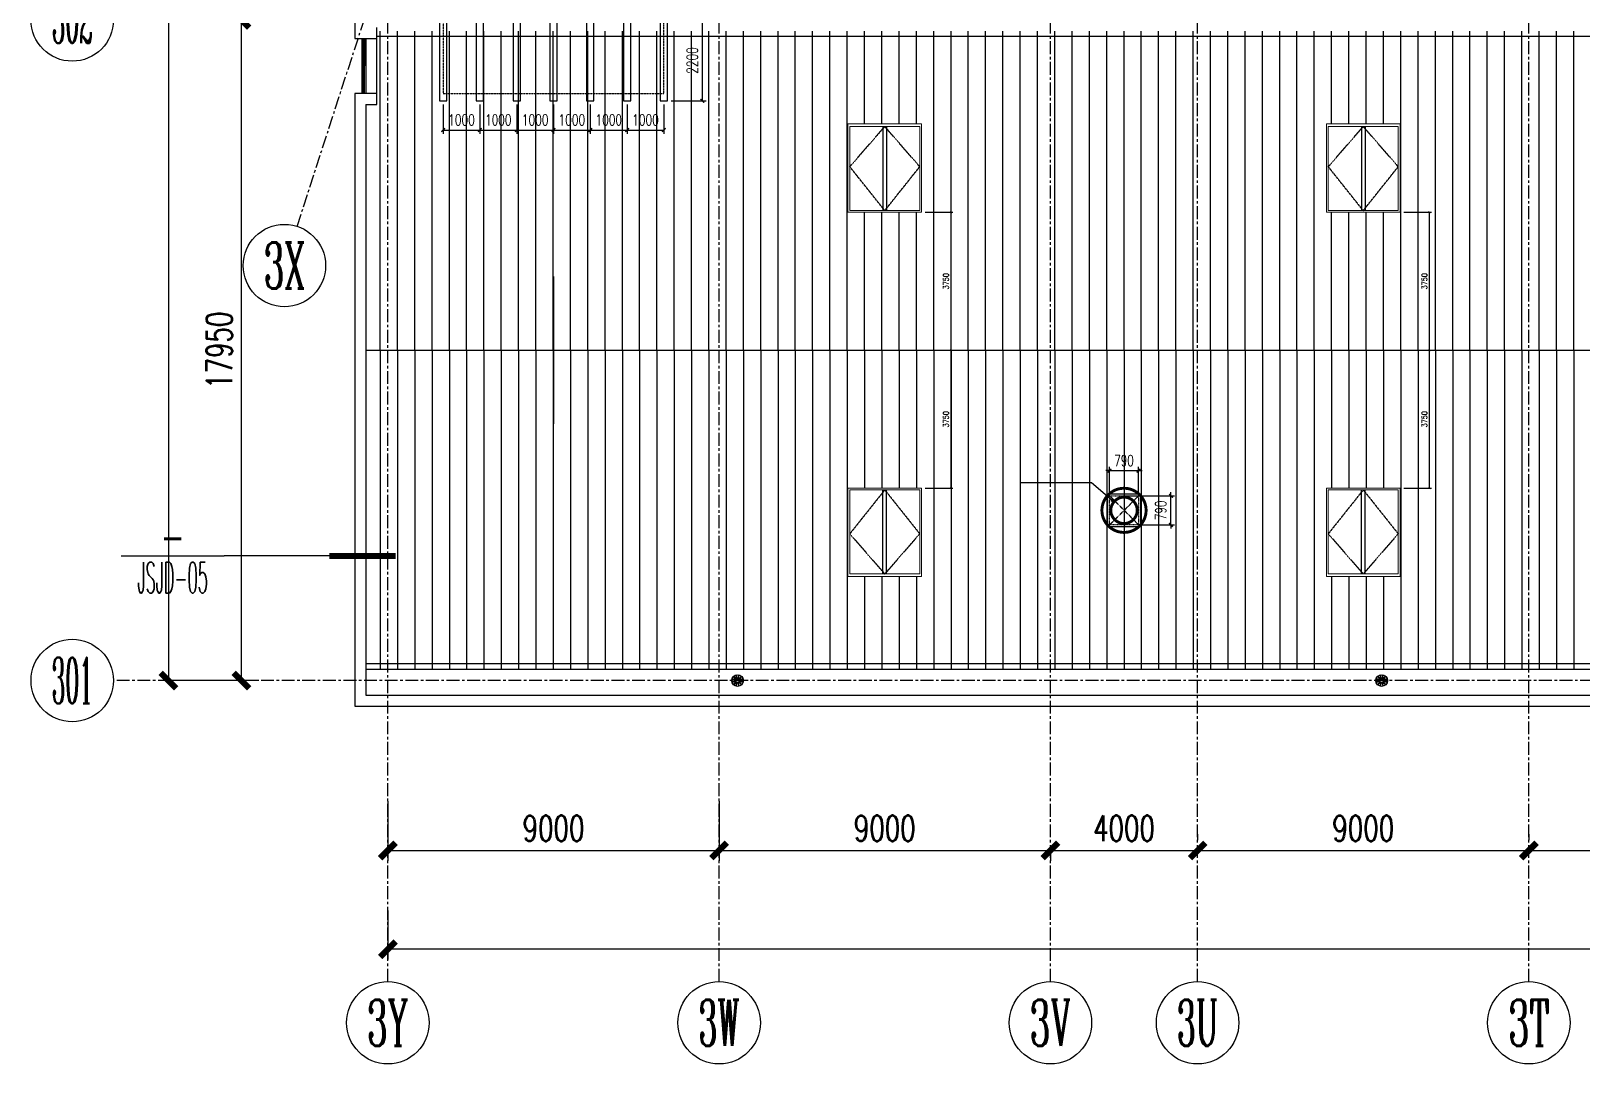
# Model space of a CAD drawing. Extents: x -599358 to 2865263, y -1062760 to 486533.
# Drawn here: x 1799979 to 1842118, y -889970 to -861900 of the extents above; entities that cross this region are included whole.
import ezdxf
from ezdxf.enums import TextEntityAlignment as Align

# ---------------------------------------------------------------- set-up
doc = ezdxf.new("R2010")
doc.units = 0
doc.set_wipeout_variables(frame=1)
for name, pattern in [('CENTER', [2, 1.25, -0.25, 0.25, -0.25]), ('DASH', [0.35, 0.25, -0.1]), ('HIDDEN', [0.375, 0.25, -0.125])]:
    doc.linetypes.add(name, pattern=pattern)
for name, color, linetype in [('3符号', 173, 'Continuous'), ('3索引', 3, 'Continuous'), ('A-AXIS-DP', 126, 'Continuous'), ('A-DRAIN', 142, 'Continuous'), ('A-LIN-V', 9, 'Continuous'), ('A-SFCE', 30, 'Continuous'), ('A-WINDOW', 140, 'Continuous'), ('AS-COLN', 6, 'Continuous'), ('DIM', 173, 'Continuous'), ('DIM_SYMB', 3, 'Continuous'), ('DOTE', 1, 'CENTER'), ('PUB_TEXT', 7, 'Continuous'), ('参考线', 8, 'Continuous'), ('外框', 1, 'HIDDEN'), ('屋面板111', 6, 'Continuous'), ('文本', 4, 'Continuous'), ('暖通', 7, 'Continuous'), ('虹吸雨水斗', 6, 'Continuous')]:
    doc.layers.add(name, color=color, linetype=linetype)
doc.layers.add('成型线', color=3, linetype='Continuous', lineweight=18)
doc.styles.add('_TCH_AXIS', font='COMPLEX', dxfattribs={"bigfont": 'GBCBIG'})
doc.styles.add('_TCH_DIM', font='SIMPLEX', dxfattribs={"bigfont": 'GBCBIG'})
doc.styles.add('_TCH_DIM_T3', font='SIMPLEX', dxfattribs={"width": 0.705882, "bigfont": 'GBCBIG'})
doc.styles.add('DHTEXT-1', font='romans.shx', dxfattribs={"width": 0.7, "bigfont": 'chinese.shx'})
doc.styles.add('卓越符号', font='ROMANS.shx', dxfattribs={"width": 0.7, "bigfont": 'CHINESE.shx'})
doc.dimstyles.new('_TCH_ARCH&&100', dxfattribs={"dimtxt": 297.5, "dimasz": 100, "dimexe": 100, "dimexo": 100, "dimgap": 126.25, "dimtad": 1, "dimdec": 0, "dimzin": 0, "dimdsep": 46, "dimtxsty": '_TCH_DIM_T3', "dimblk": 'ARCHTICK', "dimcen": 0.09, "dimclrt": 7, "dimazin": 2, "dimtfac": 1, "dimtdec": 0, "dimtix": 1, "dimtmove": 2, "dimatfit": 3, "dimfxl": 0, "dimtolj": 1, "dimtzin": 0, "dimarcsym": 0})
doc.dimstyles.new('_TCH_ARCH&&50', dxfattribs={"dimtxt": 148.75, "dimasz": 50, "dimexe": 50, "dimexo": 50, "dimgap": 63.125, "dimtad": 1, "dimdec": 0, "dimzin": 0, "dimdsep": 46, "dimtxsty": '_TCH_DIM_T3', "dimblk": 'ARCHTICK', "dimcen": 0.09, "dimclrt": 7, "dimazin": 2, "dimtfac": 1, "dimtdec": 0, "dimtix": 1, "dimtmove": 2, "dimatfit": 3, "dimfxl": 0, "dimtolj": 1, "dimtzin": 0, "dimarcsym": 0})
doc.dimstyles.new('ZN280', dxfattribs={"dimscale": 280, "dimtxt": 2.5, "dimasz": 1.5, "dimexe": 1, "dimexo": 2, "dimgap": 0.9, "dimtad": 1, "dimdec": 0, "dimdsep": 46, "dimtxsty": 'DHTEXT-1', "dimblk": 'ARCHTICK', "dimcen": 2.5, "dimclrd": 173, "dimclre": 173, "dimclrt": 7, "dimazin": 2, "dimtfac": 1, "dimtdec": 0, "dimtix": 1, "dimtmove": 2, "dimatfit": 3, "dimfxl": 0, "dimarcsym": 0})

# ---------------------------------------------------------------- blocks, each defined once
blk = doc.blocks.new('卓越-轴号')
blk.add_circle((0, 0), 4)
at = {"color": 0, "style": '_TCH_AXIS', "width": 1.041667, "flags": 8}
blk.add_attdef('A', text='', height=4.48, dxfattribs=at).set_placement((-2, -2.24), (2, -2.24), align=Align.FIT)
blk = doc.blocks.new('_ArchTick')
at = {"color": 0, "linetype": 'ByBlock', "const_width": 0.4}
blk.add_lwpolyline([(-0.5, -0.5), (0.5, 0.5)], dxfattribs=at)
blk = doc.blocks.new('*D1879')
at = {"layer": 'A-AXIS-DP', "color": 0, "lineweight": -2, "transparency": 16777216}
for p, q in [((194646, 564570), (194646, 563780)), ((195646, 564570), (195646, 563780)), ((194646, 563880), (195646, 563880))]:
    blk.add_line(p, q, dxfattribs=at)
at = {"layer": 'Defpoints', "color": 0, "transparency": 16777216}
for p in [(194646, 564670), (195646, 564670), (195646, 563880)]:
    blk.add_point(p, dxfattribs=at)
at = {"layer": 'A-AXIS-DP', "color": 0, "lineweight": -2, "transparency": 16777216, "xscale": 100, "yscale": 100, "zscale": 100, "rotation": 180}
blk.add_blockref('_ArchTick', (194646, 563880), dxfattribs=at)
at = {"layer": 'A-AXIS-DP', "color": 0, "lineweight": -2, "transparency": 16777216, "xscale": 100, "yscale": 100, "zscale": 100}
blk.add_blockref('_ArchTick', (195646, 563880), dxfattribs=at)
at = {"layer": 'A-AXIS-DP', "color": 7, "transparency": 16777216, "insert": (195146, 564155), "char_height": 297.5, "attachment_point": 5, "style": '_TCH_DIM_T3'}
blk.add_mtext('\\A1;1000', dxfattribs=at)
blk = doc.blocks.new('*D1880')
at = {"layer": 'A-AXIS-DP', "color": 0, "lineweight": -2, "transparency": 16777216}
for p, q in [((195646, 564570), (195646, 563780)), ((196646, 564570), (196646, 563780)), ((195646, 563880), (196646, 563880))]:
    blk.add_line(p, q, dxfattribs=at)
at = {"layer": 'Defpoints', "color": 0, "transparency": 16777216}
for p in [(195646, 564670), (196646, 564670), (196646, 563880)]:
    blk.add_point(p, dxfattribs=at)
at = {"layer": 'A-AXIS-DP', "color": 0, "lineweight": -2, "transparency": 16777216, "xscale": 100, "yscale": 100, "zscale": 100, "rotation": 180}
blk.add_blockref('_ArchTick', (195646, 563880), dxfattribs=at)
at = {"layer": 'A-AXIS-DP', "color": 0, "lineweight": -2, "transparency": 16777216, "xscale": 100, "yscale": 100, "zscale": 100}
blk.add_blockref('_ArchTick', (196646, 563880), dxfattribs=at)
at = {"layer": 'A-AXIS-DP', "color": 7, "transparency": 16777216, "insert": (196146, 564155), "char_height": 297.5, "attachment_point": 5, "style": '_TCH_DIM_T3'}
blk.add_mtext('\\A1;1000', dxfattribs=at)
blk = doc.blocks.new('*D1881')
at = {"layer": 'A-AXIS-DP', "color": 0, "lineweight": -2, "transparency": 16777216}
for p, q in [((196646, 564570), (196646, 563780)), ((197646, 564570), (197646, 563780)), ((196646, 563880), (197646, 563880))]:
    blk.add_line(p, q, dxfattribs=at)
at = {"layer": 'Defpoints', "color": 0, "transparency": 16777216}
for p in [(196646, 564670), (197646, 564670), (197646, 563880)]:
    blk.add_point(p, dxfattribs=at)
at = {"layer": 'A-AXIS-DP', "color": 0, "lineweight": -2, "transparency": 16777216, "xscale": 100, "yscale": 100, "zscale": 100, "rotation": 180}
blk.add_blockref('_ArchTick', (196646, 563880), dxfattribs=at)
at = {"layer": 'A-AXIS-DP', "color": 0, "lineweight": -2, "transparency": 16777216, "xscale": 100, "yscale": 100, "zscale": 100}
blk.add_blockref('_ArchTick', (197646, 563880), dxfattribs=at)
at = {"layer": 'A-AXIS-DP', "color": 7, "transparency": 16777216, "insert": (197146, 564155), "char_height": 297.5, "attachment_point": 5, "style": '_TCH_DIM_T3'}
blk.add_mtext('\\A1;1000', dxfattribs=at)
blk = doc.blocks.new('*D1882')
at = {"layer": 'A-AXIS-DP', "color": 0, "lineweight": -2, "transparency": 16777216}
for p, q in [((197646, 564570), (197646, 563780)), ((198646, 564570), (198646, 563780)), ((197646, 563880), (198646, 563880))]:
    blk.add_line(p, q, dxfattribs=at)
at = {"layer": 'Defpoints', "color": 0, "transparency": 16777216}
for p in [(197646, 564670), (198646, 564670), (198646, 563880)]:
    blk.add_point(p, dxfattribs=at)
at = {"layer": 'A-AXIS-DP', "color": 0, "lineweight": -2, "transparency": 16777216, "xscale": 100, "yscale": 100, "zscale": 100, "rotation": 180}
blk.add_blockref('_ArchTick', (197646, 563880), dxfattribs=at)
at = {"layer": 'A-AXIS-DP', "color": 0, "lineweight": -2, "transparency": 16777216, "xscale": 100, "yscale": 100, "zscale": 100}
blk.add_blockref('_ArchTick', (198646, 563880), dxfattribs=at)
at = {"layer": 'A-AXIS-DP', "color": 7, "transparency": 16777216, "insert": (198146, 564155), "char_height": 297.5, "attachment_point": 5, "style": '_TCH_DIM_T3'}
blk.add_mtext('\\A1;1000', dxfattribs=at)
blk = doc.blocks.new('*D1883')
at = {"layer": 'A-AXIS-DP', "color": 0, "lineweight": -2, "transparency": 16777216}
for p, q in [((198646, 564570), (198646, 563780)), ((199646, 564570), (199646, 563780)), ((198646, 563880), (199646, 563880))]:
    blk.add_line(p, q, dxfattribs=at)
at = {"layer": 'Defpoints', "color": 0, "transparency": 16777216}
for p in [(198646, 564670), (199646, 564670), (199646, 563880)]:
    blk.add_point(p, dxfattribs=at)
at = {"layer": 'A-AXIS-DP', "color": 0, "lineweight": -2, "transparency": 16777216, "xscale": 100, "yscale": 100, "zscale": 100, "rotation": 180}
blk.add_blockref('_ArchTick', (198646, 563880), dxfattribs=at)
at = {"layer": 'A-AXIS-DP', "color": 0, "lineweight": -2, "transparency": 16777216, "xscale": 100, "yscale": 100, "zscale": 100}
blk.add_blockref('_ArchTick', (199646, 563880), dxfattribs=at)
at = {"layer": 'A-AXIS-DP', "color": 7, "transparency": 16777216, "insert": (199146, 564155), "char_height": 297.5, "attachment_point": 5, "style": '_TCH_DIM_T3'}
blk.add_mtext('\\A1;1000', dxfattribs=at)
blk = doc.blocks.new('*D1884')
at = {"layer": 'A-AXIS-DP', "color": 0, "lineweight": -2, "transparency": 16777216}
for p, q in [((199646, 564570), (199646, 563780)), ((200646, 564570), (200646, 563780)), ((199646, 563880), (200646, 563880))]:
    blk.add_line(p, q, dxfattribs=at)
at = {"layer": 'Defpoints', "color": 0, "transparency": 16777216}
for p in [(199646, 564670), (200646, 564670), (200646, 563880)]:
    blk.add_point(p, dxfattribs=at)
at = {"layer": 'A-AXIS-DP', "color": 0, "lineweight": -2, "transparency": 16777216, "xscale": 100, "yscale": 100, "zscale": 100, "rotation": 180}
blk.add_blockref('_ArchTick', (199646, 563880), dxfattribs=at)
at = {"layer": 'A-AXIS-DP', "color": 0, "lineweight": -2, "transparency": 16777216, "xscale": 100, "yscale": 100, "zscale": 100}
blk.add_blockref('_ArchTick', (200646, 563880), dxfattribs=at)
at = {"layer": 'A-AXIS-DP', "color": 7, "transparency": 16777216, "insert": (200146, 564155), "char_height": 297.5, "attachment_point": 5, "style": '_TCH_DIM_T3'}
blk.add_mtext('\\A1;1000', dxfattribs=at)
blk = doc.blocks.new('*D1885')
at = {"layer": 'A-AXIS-DP', "color": 0, "lineweight": -2, "transparency": 16777216}
for p, q in [((200846, 566870), (201790, 566870)), ((201690, 564670), (201690, 566870)), ((200846, 564670), (201790, 564670))]:
    blk.add_line(p, q, dxfattribs=at)
at = {"layer": 'Defpoints', "color": 0, "transparency": 16777216}
for p in [(200746, 566870), (201690, 566870), (200746, 564670)]:
    blk.add_point(p, dxfattribs=at)
at = {"layer": 'A-AXIS-DP', "color": 0, "lineweight": -2, "transparency": 16777216, "xscale": 100, "yscale": 100, "zscale": 100}
for p, rotation in [((201690, 566870), 90), ((201690, 564670), 270)]:
    blk.add_blockref('_ArchTick', p, dxfattribs=dict(at, rotation=rotation))
at = {"layer": 'A-AXIS-DP', "color": 7, "transparency": 16777216, "insert": (201415, 565770), "char_height": 297.5, "attachment_point": 5, "rotation": 90, "style": '_TCH_DIM_T3'}
blk.add_mtext('\\A1;2200', dxfattribs=at)
blk = doc.blocks.new('*D1886')
at = {"layer": 'A-AXIS-DP', "color": 0, "lineweight": -2, "transparency": 16777216}
for p, q in [((200846, 569070), (201790, 569070)), ((201690, 566870), (201690, 569070)), ((200846, 566870), (201790, 566870))]:
    blk.add_line(p, q, dxfattribs=at)
at = {"layer": 'Defpoints', "color": 0, "transparency": 16777216}
for p in [(200746, 569070), (201690, 569070), (200746, 566870)]:
    blk.add_point(p, dxfattribs=at)
at = {"layer": 'A-AXIS-DP', "color": 0, "lineweight": -2, "transparency": 16777216, "xscale": 100, "yscale": 100, "zscale": 100}
for p, rotation in [((201690, 569070), 90), ((201690, 566870), 270)]:
    blk.add_blockref('_ArchTick', p, dxfattribs=dict(at, rotation=rotation))
at = {"layer": 'A-AXIS-DP', "color": 7, "transparency": 16777216, "insert": (201415, 567970), "char_height": 297.5, "attachment_point": 5, "rotation": 90, "style": '_TCH_DIM_T3'}
blk.add_mtext('\\A1;2200', dxfattribs=at)
blk = doc.blocks.new('卓越-指向索引')
blk.add_wipeout([(0, 5), (-0.52, 4.97), (-1.04, 4.89), (-1.55, 4.76), (-2.03, 4.57), (-2.5, 4.33), (-2.94, 4.05), (-3.35, 3.72), (-3.72, 3.35), (-4.05, 2.94), (-4.33, 2.5), (-4.57, 2.03), (-4.76, 1.55), (-4.89, 1.04), (-4.97, 0.52), (-5, 0), (-4.97, -0.52), (-4.89, -1.04), (-4.76, -1.55), (-4.57, -2.03), (-4.33, -2.5), (-4.05, -2.94), (-3.72, -3.35), (-3.35, -3.72), (-2.94, -4.05), (-2.5, -4.33), (-2.03, -4.57), (-1.55, -4.76), (-1.04, -4.89), (-0.52, -4.97), (0, -5), (0.52, -4.97), (1.04, -4.89), (1.55, -4.76), (2.03, -4.57), (2.5, -4.33), (2.94, -4.05), (3.35, -3.72), (3.72, -3.35), (4.05, -2.94), (4.33, -2.5), (4.57, -2.03), (4.76, -1.55), (4.89, -1.04), (4.97, -0.52), (5, 0), (4.97, 0.52), (4.89, 1.04), (4.76, 1.55), (4.57, 2.03), (4.33, 2.5), (4.05, 2.94), (3.72, 3.35), (3.35, 3.72), (2.94, 4.05), (2.5, 4.33), (2.03, 4.57), (1.55, 4.76), (1.04, 4.89), (0.52, 4.97)])
blk.add_line((-5, 0), (5, 0))
at = {"color": 0, "style": '卓越符号', "width": 0.7, "flags": 8}
blk.add_attdef('索引编号', text='', height=3, dxfattribs=at).set_placement((0, 0.37), align=Align.CENTER)
at = {"color": 0, "style": '卓越符号', "width": 0.892319, "flags": 8}
blk.add_attdef('图号', text='', height=3, dxfattribs=at).set_placement((-3.41, -3.6), (3.41, -3.6), align=Align.FIT)
blk = doc.blocks.new('“奔腾”虹吸雨水斗')
at = {"layer": '虹吸雨水斗', "lineweight": 25}
for p, q in [((946944, 86685), (947028, 86658)), ((947028, 86641), (946944, 86614)), ((947032, 86673), (946946, 86692)), ((946946, 86607), (947032, 86625)), ((946982, 86753), (947040, 86688)), ((947040, 86611), (946982, 86546)), ((947052, 86699), (946987, 86758)), ((946987, 86541), (947052, 86600)), ((947048, 86793), (947066, 86707)), ((947066, 86592), (947048, 86506)), ((947082, 86711), (947055, 86795)), ((947055, 86504), (947082, 86587)), ((947125, 86795), (947098, 86711)), ((947098, 86587), (947125, 86504)), ((947114, 86707), (947132, 86793)), ((947132, 86506), (947114, 86592)), ((947194, 86758), (947128, 86699)), ((947128, 86600), (947194, 86541)), ((947140, 86688), (947199, 86753)), ((947199, 86546), (947140, 86611)), ((947234, 86692), (947148, 86673)), ((947148, 86625), (947234, 86607)), ((947152, 86658), (947236, 86685)), ((947236, 86614), (947152, 86641))]:
    blk.add_line(p, q, dxfattribs=at)
for radius in [150, 47.6]:
    blk.add_circle((947090, 86649), radius, dxfattribs=at)
for centre, start, end in [((947025, 86649), 291.6382, 68.3675), ((947034, 86682), 261.6382, 38.3675), ((947034, 86617), 321.6382, 98.3675), ((947057, 86706), 231.6382, 8.3675), ((947057, 86593), 351.6382, 128.3675), ((947090, 86715), 201.6382, 338.3675), ((947090, 86584), 21.6382, 158.3675), ((947123, 86706), 171.6382, 308.3675), ((947123, 86593), 51.6382, 188.3675), ((947147, 86682), 141.6382, 278.3675), ((947147, 86617), 81.6382, 218.3675), ((947155, 86649), 111.6382, 248.3675)]:
    blk.add_arc(centre, 8.82, start, end, dxfattribs=at)
blk = doc.blocks.new('*D1942')
at = {"layer": 'Defpoints', "color": 0, "ltscale": 2800, "transparency": 16777216}
for p in [(1809675, -882272), (1818675, -882272), (1818675, -884168)]:
    blk.add_point(p, dxfattribs=at)
at = {"layer": 'DIM', "color": 173, "linetype": 'ByBlock', "lineweight": -2, "ltscale": 2800, "transparency": 16777216}
for p, q in [((1809675, -882832), (1809675, -884448)), ((1818675, -882832), (1818675, -884448)), ((1809675, -884168), (1818675, -884168))]:
    blk.add_line(p, q, dxfattribs=at)
at = {"layer": 'DIM', "color": 173, "lineweight": -2, "ltscale": 2800, "transparency": 16777216, "xscale": 420, "yscale": 420, "zscale": 420, "rotation": 180}
blk.add_blockref('_ArchTick', (1809675, -884168), dxfattribs=at)
at = {"layer": 'DIM', "color": 173, "lineweight": -2, "ltscale": 2800, "transparency": 16777216, "xscale": 420, "yscale": 420, "zscale": 420}
blk.add_blockref('_ArchTick', (1818675, -884168), dxfattribs=at)
at = {"layer": 'DIM', "color": 7, "ltscale": 2800, "transparency": 16777216, "insert": (1814175, -883566), "char_height": 700, "attachment_point": 5, "style": 'DHTEXT-1'}
blk.add_mtext('9000', dxfattribs=at)
blk = doc.blocks.new('*D1943')
at = {"layer": 'Defpoints', "color": 0, "ltscale": 2800, "transparency": 16777216}
for p in [(1818675, -882272), (1827675, -883640), (1827675, -884168)]:
    blk.add_point(p, dxfattribs=at)
at = {"layer": 'DIM', "color": 173, "linetype": 'ByBlock', "lineweight": -2, "ltscale": 2800, "transparency": 16777216}
for p, q in [((1818675, -882832), (1818675, -884448)), ((1818675, -884168), (1827675, -884168)), ((1827675, -884200), (1827675, -884448))]:
    blk.add_line(p, q, dxfattribs=at)
at = {"layer": 'DIM', "color": 173, "lineweight": -2, "ltscale": 2800, "transparency": 16777216, "xscale": 420, "yscale": 420, "zscale": 420, "rotation": 180}
blk.add_blockref('_ArchTick', (1818675, -884168), dxfattribs=at)
at = {"layer": 'DIM', "color": 173, "lineweight": -2, "ltscale": 2800, "transparency": 16777216, "xscale": 420, "yscale": 420, "zscale": 420}
blk.add_blockref('_ArchTick', (1827675, -884168), dxfattribs=at)
at = {"layer": 'DIM', "color": 7, "ltscale": 2800, "transparency": 16777216, "insert": (1823175, -883566), "char_height": 700, "attachment_point": 5, "style": 'DHTEXT-1'}
blk.add_mtext('9000', dxfattribs=at)
blk = doc.blocks.new('*D1944')
at = {"layer": 'Defpoints', "color": 0, "ltscale": 2800, "transparency": 16777216}
for p in [(1827675, -883640), (1831675, -884168), (1831675, -884283)]:
    blk.add_point(p, dxfattribs=at)
at = {"layer": 'DIM', "color": 173, "linetype": 'ByBlock', "lineweight": -2, "ltscale": 2800, "transparency": 16777216}
for p, q in [((1831675, -883723), (1831675, -883888)), ((1827675, -884168), (1831675, -884168)), ((1827675, -884200), (1827675, -884448))]:
    blk.add_line(p, q, dxfattribs=at)
at = {"layer": 'DIM', "color": 173, "lineweight": -2, "ltscale": 2800, "transparency": 16777216, "xscale": 420, "yscale": 420, "zscale": 420, "rotation": 180}
blk.add_blockref('_ArchTick', (1827675, -884168), dxfattribs=at)
at = {"layer": 'DIM', "color": 173, "lineweight": -2, "ltscale": 2800, "transparency": 16777216, "xscale": 420, "yscale": 420, "zscale": 420}
blk.add_blockref('_ArchTick', (1831675, -884168), dxfattribs=at)
at = {"layer": 'DIM', "color": 7, "ltscale": 2800, "transparency": 16777216, "insert": (1829675, -883566), "char_height": 700, "attachment_point": 5, "style": 'DHTEXT-1'}
blk.add_mtext('4000', dxfattribs=at)
blk = doc.blocks.new('*D1945')
at = {"layer": 'Defpoints', "color": 0, "ltscale": 2800, "transparency": 16777216}
for p in [(1831675, -884283), (1840675, -884168), (1840675, -884283)]:
    blk.add_point(p, dxfattribs=at)
at = {"layer": 'DIM', "color": 173, "linetype": 'ByBlock', "lineweight": -2, "ltscale": 2800, "transparency": 16777216}
for p, q in [((1831675, -883723), (1831675, -883888)), ((1840675, -883723), (1840675, -883888)), ((1831675, -884168), (1840675, -884168))]:
    blk.add_line(p, q, dxfattribs=at)
at = {"layer": 'DIM', "color": 173, "lineweight": -2, "ltscale": 2800, "transparency": 16777216, "xscale": 420, "yscale": 420, "zscale": 420, "rotation": 180}
blk.add_blockref('_ArchTick', (1831675, -884168), dxfattribs=at)
at = {"layer": 'DIM', "color": 173, "lineweight": -2, "ltscale": 2800, "transparency": 16777216, "xscale": 420, "yscale": 420, "zscale": 420}
blk.add_blockref('_ArchTick', (1840675, -884168), dxfattribs=at)
at = {"layer": 'DIM', "color": 7, "ltscale": 2800, "transparency": 16777216, "insert": (1836175, -883566), "char_height": 700, "attachment_point": 5, "style": 'DHTEXT-1'}
blk.add_mtext('9000', dxfattribs=at)
blk = doc.blocks.new('*D1946')
at = {"layer": 'Defpoints', "color": 0, "ltscale": 2800, "transparency": 16777216}
for p in [(1840675, -884283), (1849675, -884168), (1849675, -884283)]:
    blk.add_point(p, dxfattribs=at)
at = {"layer": 'DIM', "color": 173, "linetype": 'ByBlock', "lineweight": -2, "ltscale": 2800, "transparency": 16777216}
for p, q in [((1840675, -883723), (1840675, -883888)), ((1849675, -883723), (1849675, -883888)), ((1840675, -884168), (1849675, -884168))]:
    blk.add_line(p, q, dxfattribs=at)
at = {"layer": 'DIM', "color": 173, "lineweight": -2, "ltscale": 2800, "transparency": 16777216, "xscale": 420, "yscale": 420, "zscale": 420, "rotation": 180}
blk.add_blockref('_ArchTick', (1840675, -884168), dxfattribs=at)
at = {"layer": 'DIM', "color": 173, "lineweight": -2, "ltscale": 2800, "transparency": 16777216, "xscale": 420, "yscale": 420, "zscale": 420}
blk.add_blockref('_ArchTick', (1849675, -884168), dxfattribs=at)
at = {"layer": 'DIM', "color": 7, "ltscale": 2800, "transparency": 16777216, "insert": (1845175, -883566), "char_height": 700, "attachment_point": 5, "style": 'DHTEXT-1'}
blk.add_mtext('9000', dxfattribs=at)
blk = doc.blocks.new('*D1965')
at = {"layer": 'Defpoints', "color": 0, "ltscale": 2800, "transparency": 16777216}
for p in [(1809675, -885239), (1993675, -885239), (1809675, -886850)]:
    blk.add_point(p, dxfattribs=at)
at = {"layer": 'DIM', "color": 173, "linetype": 'ByBlock', "lineweight": -2, "ltscale": 2800, "transparency": 16777216}
for p, q in [((1809675, -885799), (1809675, -887130)), ((1993675, -885799), (1993675, -887130)), ((1993675, -886850), (1809675, -886850))]:
    blk.add_line(p, q, dxfattribs=at)
at = {"layer": 'DIM', "color": 173, "lineweight": -2, "ltscale": 2800, "transparency": 16777216, "xscale": 420, "yscale": 420, "zscale": 420, "rotation": 180}
blk.add_blockref('_ArchTick', (1809675, -886850), dxfattribs=at)
at = {"layer": 'DIM', "color": 173, "lineweight": -2, "ltscale": 2800, "transparency": 16777216, "xscale": 420, "yscale": 420, "zscale": 420}
blk.add_blockref('_ArchTick', (1993675, -886850), dxfattribs=at)
at = {"layer": 'DIM', "color": 7, "ltscale": 2800, "transparency": 16777216, "insert": (1901675, -886248), "char_height": 700, "attachment_point": 5, "style": 'DHTEXT-1'}
blk.add_mtext('184000', dxfattribs=at)
blk = doc.blocks.new('*D1966')
at = {"layer": 'Defpoints', "color": 0, "ltscale": 2800, "transparency": 16777216}
for p in [(1805697, -861600), (1806414, -861600), (1806414, -879550)]:
    blk.add_point(p, dxfattribs=at)
at = {"layer": 'DIM', "color": 173, "linetype": 'ByBlock', "lineweight": -2, "ltscale": 2800, "transparency": 16777216}
for p, q in [((1805854, -861600), (1805417, -861600)), ((1805697, -879550), (1805697, -861600)), ((1805854, -879550), (1805417, -879550))]:
    blk.add_line(p, q, dxfattribs=at)
at = {"layer": 'DIM', "color": 173, "lineweight": -2, "ltscale": 2800, "transparency": 16777216, "xscale": 420, "yscale": 420, "zscale": 420}
for p, rotation in [((1805697, -861600), 90), ((1805697, -879550), 270)]:
    blk.add_blockref('_ArchTick', p, dxfattribs=dict(at, rotation=rotation))
at = {"layer": 'DIM', "color": 7, "ltscale": 2800, "transparency": 16777216, "insert": (1805095, -870575), "char_height": 700, "attachment_point": 5, "rotation": 90, "style": 'DHTEXT-1'}
blk.add_mtext('17950', dxfattribs=at)
blk = doc.blocks.new('*D1970')
at = {"layer": 'Defpoints', "color": 0, "ltscale": 2800, "transparency": 16777216}
for p in [(1806732, -807750), (1803714, -879550), (1806732, -879550)]:
    blk.add_point(p, dxfattribs=at)
at = {"layer": 'DIM', "color": 173, "linetype": 'ByBlock', "lineweight": -2, "ltscale": 2800, "transparency": 16777216}
for p, q in [((1806172, -807750), (1803434, -807750)), ((1803714, -807750), (1803714, -879550)), ((1806172, -879550), (1803434, -879550))]:
    blk.add_line(p, q, dxfattribs=at)
at = {"layer": 'DIM', "color": 173, "lineweight": -2, "ltscale": 2800, "transparency": 16777216, "xscale": 420, "yscale": 420, "zscale": 420}
for p, rotation in [((1803714, -807750), 90), ((1803714, -879550), 270)]:
    blk.add_blockref('_ArchTick', p, dxfattribs=dict(at, rotation=rotation))
at = {"layer": 'DIM', "color": 7, "ltscale": 2800, "transparency": 16777216, "insert": (1803112, -843650), "char_height": 700, "attachment_point": 5, "rotation": 90, "style": 'DHTEXT-1'}
blk.add_mtext('71800', dxfattribs=at)
blk = doc.blocks.new('*D1776')
at = {"layer": 'A-AXIS-DP', "color": 0, "lineweight": -2, "transparency": 16777216}
for p, q in [((-1274, 395), (-1274, 495)), ((-495, 395), (-1374, 395)), ((-1274, 395), (-1274, -395)), ((-495, -395), (-1374, -395)), ((-1274, -395), (-1274, -495))]:
    blk.add_line(p, q, dxfattribs=at)
at = {"layer": 'Defpoints', "color": 0, "transparency": 16777216}
for p in [(-395, 395), (-1274, -395), (-395, -395)]:
    blk.add_point(p, dxfattribs=at)
at = {"layer": 'A-AXIS-DP', "color": 0, "lineweight": -2, "transparency": 16777216, "xscale": 100, "yscale": 100, "zscale": 100}
for p, rotation in [((-1274, 395), 270), ((-1274, -395), 90)]:
    blk.add_blockref('_ArchTick', p, dxfattribs=dict(at, rotation=rotation))
at = {"layer": 'A-AXIS-DP', "color": 7, "transparency": 16777216, "insert": (-999, 0), "char_height": 297.5, "attachment_point": 5, "rotation": 270, "style": '_TCH_DIM_T3'}
blk.add_mtext('\\A1;790', dxfattribs=at)
blk = doc.blocks.new('*D1777')
at = {"layer": 'A-AXIS-DP', "color": 0, "lineweight": -2, "transparency": 16777216}
for p, q in [((-395, -495), (-395, -1178)), ((395, -495), (395, -1178)), ((-395, -1078), (-495, -1078)), ((395, -1078), (-395, -1078)), ((395, -1078), (495, -1078))]:
    blk.add_line(p, q, dxfattribs=at)
at = {"layer": 'Defpoints', "color": 0, "transparency": 16777216}
for p in [(-395, -395), (395, -395), (-395, -1078)]:
    blk.add_point(p, dxfattribs=at)
at = {"layer": 'A-AXIS-DP', "color": 0, "lineweight": -2, "transparency": 16777216, "xscale": 100, "yscale": 100, "zscale": 100}
blk.add_blockref('_ArchTick', (-395, -1078), dxfattribs=at)
at = {"layer": 'A-AXIS-DP', "color": 0, "lineweight": -2, "transparency": 16777216, "xscale": 100, "yscale": 100, "zscale": 100, "rotation": 180}
blk.add_blockref('_ArchTick', (395, -1078), dxfattribs=at)
at = {"layer": 'A-AXIS-DP', "color": 7, "transparency": 16777216, "insert": (0, -1353), "char_height": 297.5, "attachment_point": 5, "rotation": 180, "style": '_TCH_DIM_T3'}
blk.add_mtext('\\A1;790', dxfattribs=at)
blk = doc.blocks.new('44')
blk.add_wipeout([(277496, 745320), (279896, 745320), (279896, 747320), (277496, 747320)]).dxf.layer = '参考线'
at = {"color": 2}
for p, q in [((277566, 746370), (279851, 746370)), ((277566, 746270), (279851, 746270))]:
    blk.add_line(p, q, dxfattribs=at)
at = {"layer": '外框'}
for points in [[(279851, 746320), (278658, 747270), (277566, 746320)], [(279851, 746320), (278658, 745370), (277566, 746320)]]:
    blk.add_lwpolyline(points, dxfattribs=at)
at = {"layer": '成型线'}
blk.add_line((279896, 745320), (279896, 747320), dxfattribs=at)
blk.add_lwpolyline([(279896, 745320), (277496, 745320), (277496, 747320), (279896, 747320)], dxfattribs=at)
blk.add_lwpolyline([(279851, 745370), (279851, 747270), (277566, 747270), (277566, 745370)], close=True, dxfattribs=at)
blk = doc.blocks.new('*D2423')
at = {"layer": 'A-WINDOW', "color": 0, "lineweight": -2, "transparency": 16777216}
for p, q in [((367696, 714320), (368446, 714320)), ((368396, 710570), (368396, 714320)), ((367696, 710570), (368446, 710570))]:
    blk.add_line(p, q, dxfattribs=at)
at = {"layer": 'Defpoints', "color": 0, "transparency": 16777216}
for p in [(367646, 714320), (368396, 714320), (367646, 710570)]:
    blk.add_point(p, dxfattribs=at)
at = {"layer": 'A-WINDOW', "color": 0, "lineweight": -2, "transparency": 16777216, "xscale": 50, "yscale": 50, "zscale": 50}
for p, rotation in [((368396, 714320), 90), ((368396, 710570), 270)]:
    blk.add_blockref('_ArchTick', p, dxfattribs=dict(at, rotation=rotation))
at = {"layer": 'A-WINDOW', "color": 7, "transparency": 16777216, "insert": (368258, 712445), "char_height": 148.8, "attachment_point": 5, "rotation": 90, "style": '_TCH_DIM_T3'}
blk.add_mtext('\\A1;3750', dxfattribs=at)
blk = doc.blocks.new('*D2424')
at = {"layer": 'A-WINDOW', "color": 0, "lineweight": -2, "transparency": 16777216}
for p, q in [((367696, 718070), (368446, 718070)), ((368396, 714320), (368396, 718070)), ((367696, 714320), (368446, 714320))]:
    blk.add_line(p, q, dxfattribs=at)
at = {"layer": 'Defpoints', "color": 0, "transparency": 16777216}
for p in [(367646, 718070), (368396, 718070), (367646, 714320)]:
    blk.add_point(p, dxfattribs=at)
at = {"layer": 'A-WINDOW', "color": 0, "lineweight": -2, "transparency": 16777216, "xscale": 50, "yscale": 50, "zscale": 50}
for p, rotation in [((368396, 718070), 90), ((368396, 714320), 270)]:
    blk.add_blockref('_ArchTick', p, dxfattribs=dict(at, rotation=rotation))
at = {"layer": 'A-WINDOW', "color": 7, "transparency": 16777216, "insert": (368258, 716195), "char_height": 148.8, "attachment_point": 5, "rotation": 90, "style": '_TCH_DIM_T3'}
blk.add_mtext('\\A1;3750', dxfattribs=at)
blk = doc.blocks.new('342432')
at = {"layer": 'A-DRAIN'}
blk.add_lwpolyline([(200910, 570020, 0, 0, 0), (197070, 570020, 0, 0, 0), (196645.8, 569070, 0, 80, 0), (196768.1, 569343.9, 0, 0, 0)], format="xyseb", dxfattribs=at)
at = {"layer": 'A-DRAIN', "linetype": 'DASH'}
blk.add_lwpolyline([(194645.8, 564870), (200645.8, 564870), (200645.8, 568870), (194645.8, 568870)], close=True, dxfattribs=at)
at = {"layer": 'AS-COLN'}
for points in [[(194545.8, 564670), (194745.8, 564670), (194745.8, 569070), (194545.8, 569070)], [(195545.8, 564670), (195745.8, 564670), (195745.8, 569070), (195545.8, 569070)], [(196545.8, 564670), (196745.8, 564670), (196745.8, 569070), (196545.8, 569070)], [(197545.8, 564670), (197745.8, 564670), (197745.8, 569070), (197545.8, 569070)], [(198545.8, 564670), (198745.8, 564670), (198745.8, 569070), (198545.8, 569070)], [(199545.8, 564670), (199745.8, 564670), (199745.8, 569070), (199545.8, 569070)], [(200545.8, 564670), (200745.8, 564670), (200745.8, 569070), (200545.8, 569070)]]:
    blk.add_lwpolyline(points, close=True, dxfattribs=at)
at = {"layer": 'PUB_TEXT', "style": '_TCH_DIM', "width": 0.705882}
for s, p in [('18', (197733.9, 570154.8)), ('6m*4m*1.5m(h),', (197059.3, 569560.8)), ('0.8m', (200200.7, 569560.8))]:
    blk.add_text(s, height=297.5, dxfattribs=at).set_placement(p)
at = {"layer": 'PUB_TEXT', "style": '_TCH_DIM'}
for s, p in [('吨成品露天屋顶水箱', (198093.9, 570154.8)), ('基础', (199709.3, 569560.8))]:
    blk.add_text(s, height=337.59, dxfattribs=at).set_placement(p)
at = {"layer": 'A-AXIS-DP'}
for p1, p2, distance, picture, middle in [((200745.8, 566870), (200745.8, 569070), -944.2, '*D1886', (201415, 567970)), ((200745.8, 564670), (200745.8, 566870), -944.2, '*D1885', (201415, 565770)), ((194645.8, 564670), (195645.8, 564670), -790, '*D1879', (195145.8, 564155)), ((195645.8, 564670), (196645.8, 564670), -790, '*D1880', (196145.8, 564155)), ((196645.8, 564670), (197645.8, 564670), -790, '*D1881', (197145.8, 564155)), ((197645.8, 564670), (198645.8, 564670), -790, '*D1882', (198145.8, 564155)), ((198645.8, 564670), (199645.8, 564670), -790, '*D1883', (199145.8, 564155)), ((199645.8, 564670), (200645.8, 564670), -790, '*D1884', (200145.8, 564155))]:
    dim = blk.add_aligned_dim(p1=p1, p2=p2, distance=distance, dimstyle='_TCH_ARCH&&100', dxfattribs=at)
    dim.commit()
    dim.dimension.update_dxf_attribs({"geometry": picture, "text_midpoint": middle})
blk = doc.blocks.new('fengji')
at = {"layer": 'DIM_SYMB'}
for p, q in [((324.2, -267.9), (884.2, -747.9)), ((884.2, -747.9), (2834.2, -747.9))]:
    blk.add_line(p, q, dxfattribs=at)
at = {"layer": 'DIM_SYMB', "const_width": 40}
blk.add_lwpolyline([(310.3, -253.5, -1), (338.1, -282.3, -1)], format="xyb", close=True, dxfattribs=at)
at = {"layer": '暖通', "color": 7, "linetype": 'DASH', "ltscale": 0.5}
for p, q in [((-395, 395), (395, -395)), ((395, 395), (-395, -395))]:
    blk.add_line(p, q, dxfattribs=at)
at = {"layer": '暖通', "color": 7, "const_width": 79.8}
for points in [[(0, -600.2, -1), (0, 600.2, -1)], [(0, -600.2, 1), (0, 600.2, 1)]]:
    blk.add_lwpolyline(points, format="xyb", dxfattribs=at)
at = {"layer": '暖通', "color": 7, "ltscale": 0.5}
blk.add_lwpolyline([(-445, 445), (445, 445), (445, -445), (-445, -445)], close=True, dxfattribs=at)
at = {"layer": '暖通', "color": 7, "linetype": 'DASH', "const_width": 79.8}
for points in [[(0, -358.3, -1), (0, 358.3, -1)], [(0, -358.3, 1), (0, 358.3, 1)]]:
    blk.add_lwpolyline(points, format="xyb", dxfattribs=at)
at = {"layer": '暖通', "color": 7, "linetype": 'DASH', "ltscale": 0.5}
blk.add_lwpolyline([(-395, 395), (395, 395), (395, -395), (-395, -395)], close=True, dxfattribs=at)
at = {"layer": 'A-AXIS-DP'}
for p1, distance, picture, middle in [((-395, 395), -879.2, '*D1776', (-999.2, 0)), ((395, -395), 682.9, '*D1777', (0, -1352.9))]:
    dim = blk.add_aligned_dim(p1=p1, p2=(-395, -395), distance=distance, dimstyle='_TCH_ARCH&&100', dxfattribs=at)
    dim.commit()
    dim.dimension.update_dxf_attribs({"geometry": picture, "text_midpoint": middle})
blk = doc.blocks.new('A$Cff7cfbaa')
at = {"layer": '暖通', "rotation": 180}
blk.add_blockref('fengji', (20000, -67175), dxfattribs=at)
blk = doc.blocks.new('frtt')
at = {"layer": 'A-LIN-V', "xscale": -1, "rotation": 90}
blk.add_blockref('44', (1112915.9, 997965.8), dxfattribs=at)
at = {"layer": 'A-LIN-V', "rotation": 90}
blk.add_blockref('44', (1112915.9, 430674.2), dxfattribs=at)
at = {"layer": 'A-WINDOW', "color": 1}
for p1, p2, picture, middle in [((367645.9, 714320), (367645.9, 718070), '*D2424', (368258.4, 716195)), ((367645.9, 710570), (367645.9, 714320), '*D2423', (368258.4, 712445))]:
    dim = blk.add_aligned_dim(p1=p1, p2=p2, distance=-750, dimstyle='_TCH_ARCH&&50', dxfattribs=at)
    dim.commit()
    dim.dimension.update_dxf_attribs({"geometry": picture, "text_midpoint": middle})
blk = doc.blocks.new('A$C306215c0')
at = {"layer": 'A-WINDOW'}
for p in [(-353096, -777145), (-340096, -777145)]:
    blk.add_blockref('frtt', p, dxfattribs=at)

msp = doc.modelspace()

# ---------------------------------------------------------------- linework, layer by layer
at = {"layer": '3索引'}
msp.add_lwpolyline([(1808152.5, -876165.5), (1806310.1, -876165.5), (1803827.8, -876165.5)], dxfattribs=at)
at = {"layer": '3索引', "linetype": 'DASH', "ltscale": 1400, "const_width": 140}
msp.add_lwpolyline([(1808152.5, -876180), (1809820.3, -876180), (1809820.3, -876150.9), (1808152.5, -876150.9)], close=True, dxfattribs=at)
at = {"layer": 'A-LIN-V'}
for points in [[(1994174.8, -862050), (1809374.8, -862050)], [(1814174.8, -868575), (1814174.8, -872575)], [(1994174.8, -879100), (1809074.8, -879100)]]:
    msp.add_lwpolyline(points, dxfattribs=at)
at = {"layer": 'A-SFCE'}
for p, q in [((1809074.8, -862100), (1809074.8, -863600)), ((1809374.8, -863900), (1809374.8, -861800)), ((1809074.7, -863900), (1809374.8, -863900)), ((1809074.8, -863900), (1809074.8, -879950)), ((1809074.8, -879950), (1994174.8, -879950))]:
    msp.add_line(p, q, dxfattribs=at)
for points in [[(1994474.8, -880250), (1994474.8, -807050), (1826307.7, -807050), (1808774.8, -861086.7), (1808774.8, -862100), (1809374.8, -862100)], [(1809374.8, -863600), (1808774.8, -863600), (1808774.8, -880250), (1994474.8, -880250)], [(1809074.8, -870575), (1994174.8, -870575)]]:
    msp.add_lwpolyline(points, dxfattribs=at)
at = {"layer": 'A-WINDOW'}
for p, q in [((1808974.7, -863599.6), (1808977.9, -862100)), ((1809007.7, -863599.7), (1809010.8, -862100)), ((1809041.7, -863599.9), (1809044.8, -862100))]:
    msp.add_line(p, q, dxfattribs=at)
at = {"layer": 'DOTE', "ltscale": 280}
for p, q in [((1809674.8, -887730), (1809674.8, -801515)), ((1827674.8, -887730), (1827674.8, -801515)), ((1831674.8, -887730), (1831674.8, -801515)), ((1840674.8, -887730), (1840674.8, -801515)), ((1818674.8, -887730), (1818674.8, -831546.8)), ((2002579, -879550), (1802219, -879550))]:
    msp.add_line(p, q, dxfattribs=at)
msp.add_lwpolyline([(1807209.2, -867208), (1832543.3, -789127.7)], dxfattribs=at)
at = {"layer": '屋面板111', "ltscale": 2500}
for p, q in [((1809464.8, -870575), (1809464.8, -861900)), ((1809934.8, -870575), (1809934.8, -861900)), ((1810404.8, -870575), (1810404.8, -861900)), ((1810874.8, -870575), (1810874.8, -861900)), ((1811344.8, -870575), (1811344.8, -861900)), ((1811814.8, -870575), (1811814.8, -861900)), ((1812284.8, -870575), (1812284.8, -861900)), ((1812754.8, -870575), (1812754.8, -861900)), ((1813224.8, -870575), (1813224.8, -861900)), ((1813694.8, -870575), (1813694.8, -861900)), ((1814164.8, -870575), (1814164.8, -861900)), ((1814634.8, -870575), (1814634.8, -861900)), ((1815104.8, -870575), (1815104.8, -861900)), ((1815574.8, -870575), (1815574.8, -861900)), ((1816044.8, -870575), (1816044.8, -861900)), ((1816514.8, -870575), (1816514.8, -861900)), ((1816984.8, -870575), (1816984.8, -861900)), ((1817454.8, -870575), (1817454.8, -861900)), ((1817924.8, -870575), (1817924.8, -861900)), ((1818394.8, -870575), (1818394.8, -861900)), ((1818864.8, -870575), (1818864.8, -861900)), ((1819334.8, -870575), (1819334.8, -861900)), ((1819804.8, -870575), (1819804.8, -861900)), ((1820274.8, -870575), (1820274.8, -861900)), ((1820744.8, -870575), (1820744.8, -861900)), ((1821214.8, -870575), (1821214.8, -861900)), ((1821684.8, -870575), (1821684.8, -861900)), ((1822154.8, -870575), (1822154.8, -861900)), ((1822624.8, -870575), (1822624.8, -861900)), ((1823094.8, -870575), (1823094.8, -861900)), ((1823564.8, -870575), (1823564.8, -861900)), ((1824034.8, -870575), (1824034.8, -861900)), ((1824504.8, -870575), (1824504.8, -861900)), ((1824974.8, -870575), (1824974.8, -861900)), ((1825444.8, -870575), (1825444.8, -861900)), ((1825914.8, -870575), (1825914.8, -861900)), ((1826384.8, -870575), (1826384.8, -861900)), ((1826854.8, -870575), (1826854.8, -861900)), ((1827324.8, -870575), (1827324.8, -861900)), ((1827794.8, -870575), (1827794.8, -861900)), ((1828264.8, -870575), (1828264.8, -861900)), ((1828734.8, -870575), (1828734.8, -861900)), ((1829204.8, -870575), (1829204.8, -861900)), ((1829674.8, -870575), (1829674.8, -861900)), ((1830144.8, -870575), (1830144.8, -861900)), ((1830614.8, -870575), (1830614.8, -861900)), ((1831084.8, -870575), (1831084.8, -861900)), ((1831554.8, -870575), (1831554.8, -861900)), ((1832024.8, -870575), (1832024.8, -861900)), ((1832494.8, -870575), (1832494.8, -861900)), ((1832964.8, -870575), (1832964.8, -861900)), ((1833434.8, -870575), (1833434.8, -861900)), ((1833904.8, -870575), (1833904.8, -861900)), ((1834374.8, -870575), (1834374.8, -861900)), ((1834844.8, -870575), (1834844.8, -861900)), ((1835314.8, -870575), (1835314.8, -861900)), ((1835784.8, -870575), (1835784.8, -861900)), ((1836254.8, -870575), (1836254.8, -861900)), ((1836724.8, -870575), (1836724.8, -861900)), ((1837194.8, -870575), (1837194.8, -861900)), ((1837664.8, -870575), (1837664.8, -861900)), ((1838134.8, -870575), (1838134.8, -861900)), ((1838604.8, -870575), (1838604.8, -861900)), ((1839074.8, -870575), (1839074.8, -861900)), ((1839544.8, -870575), (1839544.8, -861900)), ((1840014.8, -870575), (1840014.8, -861900)), ((1840484.8, -870575), (1840484.8, -861900)), ((1840954.8, -870575), (1840954.8, -861900)), ((1841424.8, -870575), (1841424.8, -861900)), ((1841894.8, -870575), (1841894.8, -861900)), ((1809464.8, -870575), (1809464.8, -879250)), ((1809934.8, -870575), (1809934.8, -879250)), ((1810404.8, -870575), (1810404.8, -879250)), ((1810874.8, -870575), (1810874.8, -879250)), ((1811344.8, -870575), (1811344.8, -879250)), ((1811814.8, -870575), (1811814.8, -879250)), ((1812284.8, -870575), (1812284.8, -879250)), ((1812754.8, -870575), (1812754.8, -879250)), ((1813224.8, -870575), (1813224.8, -879250)), ((1813694.8, -870575), (1813694.8, -879250)), ((1814164.8, -870575), (1814164.8, -879250)), ((1814634.8, -870575), (1814634.8, -879250)), ((1815104.8, -870575), (1815104.8, -879250)), ((1815574.8, -870575), (1815574.8, -879250)), ((1816044.8, -870575), (1816044.8, -879250)), ((1816514.8, -870575), (1816514.8, -879250)), ((1816984.8, -870575), (1816984.8, -879250)), ((1817454.8, -870575), (1817454.8, -879250)), ((1817924.8, -870575), (1817924.8, -879250)), ((1818394.8, -870575), (1818394.8, -879250)), ((1818864.8, -870575), (1818864.8, -879250)), ((1819334.8, -870575), (1819334.8, -879250)), ((1819804.8, -870575), (1819804.8, -879250)), ((1820274.8, -870575), (1820274.8, -879250)), ((1820744.8, -870575), (1820744.8, -879250)), ((1821214.8, -870575), (1821214.8, -879250)), ((1821684.8, -870575), (1821684.8, -879250)), ((1822154.8, -870575), (1822154.8, -879250)), ((1822624.8, -870575), (1822624.8, -879250)), ((1823094.8, -870575), (1823094.8, -879250)), ((1823564.8, -870575), (1823564.8, -879250)), ((1824034.8, -870575), (1824034.8, -879250)), ((1824504.8, -870575), (1824504.8, -879250)), ((1824974.8, -870575), (1824974.8, -879250)), ((1825444.8, -870575), (1825444.8, -879250)), ((1825914.8, -870575), (1825914.8, -879250)), ((1826384.8, -870575), (1826384.8, -879250)), ((1826854.8, -870575), (1826854.8, -879250)), ((1827324.8, -870575), (1827324.8, -879250)), ((1827794.8, -870575), (1827794.8, -879250)), ((1828264.8, -870575), (1828264.8, -879250)), ((1828734.8, -870575), (1828734.8, -879250)), ((1829204.8, -870575), (1829204.8, -879250)), ((1829674.8, -870575), (1829674.8, -879250)), ((1830144.8, -870575), (1830144.8, -879250)), ((1830614.8, -870575), (1830614.8, -879250)), ((1831084.8, -870575), (1831084.8, -879250)), ((1831554.8, -870575), (1831554.8, -879250)), ((1832024.8, -870575), (1832024.8, -879250)), ((1832494.8, -870575), (1832494.8, -879250)), ((1832964.8, -870575), (1832964.8, -879250)), ((1833434.8, -870575), (1833434.8, -879250)), ((1833904.8, -870575), (1833904.8, -879250)), ((1834374.8, -870575), (1834374.8, -879250)), ((1834844.8, -870575), (1834844.8, -879250)), ((1835314.8, -870575), (1835314.8, -879250)), ((1835784.8, -870575), (1835784.8, -879250)), ((1836254.8, -870575), (1836254.8, -879250)), ((1836724.8, -870575), (1836724.8, -879250)), ((1837194.8, -870575), (1837194.8, -879250)), ((1837664.8, -870575), (1837664.8, -879250)), ((1838134.8, -870575), (1838134.8, -879250)), ((1838604.8, -870575), (1838604.8, -879250)), ((1839074.8, -870575), (1839074.8, -879250)), ((1839544.8, -870575), (1839544.8, -879250)), ((1840014.8, -870575), (1840014.8, -879250)), ((1840484.8, -870575), (1840484.8, -879250)), ((1840954.8, -870575), (1840954.8, -879250)), ((1841424.8, -870575), (1841424.8, -879250)), ((1841894.8, -870575), (1841894.8, -879250))]:
    msp.add_line(p, q, dxfattribs=at)
msp.add_lwpolyline([(1994174.8, -879250), (1809074.8, -879250)], dxfattribs=at)

# ---------------------------------------------------------------- block references
at = {"layer": '3符号', "color": 7}
ref = msp.add_blockref('卓越-轴号', (1801099, -861600), dxfattribs=dict(at, xscale=280, yscale=280, zscale=280))
ref.add_attrib('A', '302', dxfattribs={"layer": '0', "color": 0, "height": 1254.4, "style": '_TCH_AXIS', "width": 0.353774}).set_placement((1800539, -862227.2), (1801659, -862227.2), align=Align.FIT)
ref = msp.add_blockref('卓越-轴号', (1806863.5, -868273.3), dxfattribs=dict(at, xscale=280, yscale=280, zscale=280))
ref.add_attrib('A', '3X', dxfattribs={"layer": '0', "color": 0, "height": 1254.4, "style": '_TCH_AXIS', "width": 0.506757}).set_placement((1806303.5, -868900.5), (1807423.5, -868900.5), align=Align.FIT)
ref = msp.add_blockref('卓越-轴号', (1801099, -879550), dxfattribs=dict(at, xscale=280, yscale=280, zscale=280))
ref.add_attrib('A', '301', dxfattribs={"layer": '0', "color": 0, "height": 1254.4, "style": '_TCH_AXIS', "width": 0.390625}).set_placement((1800539, -880177.2), (1801659, -880177.2), align=Align.FIT)
ref = msp.add_blockref('卓越-轴号', (1809674.8, -888850), dxfattribs=dict(at, xscale=280, yscale=280, zscale=280))
ref.add_attrib('A', '3Y', dxfattribs={"layer": '0', "color": 0, "height": 1254.4, "style": '_TCH_AXIS', "width": 0.493421}).set_placement((1809114.8, -889477.2), (1810234.8, -889477.2), align=Align.FIT)
ref = msp.add_blockref('卓越-轴号', (1818674.8, -888850), dxfattribs=dict(at, xscale=280, yscale=280, zscale=280))
ref.add_attrib('A', '3W', dxfattribs={"layer": '0', "color": 0, "height": 1254.4, "style": '_TCH_AXIS', "width": 0.457317}).set_placement((1818114.8, -889477.2), (1819234.8, -889477.2), align=Align.FIT)
ref = msp.add_blockref('卓越-轴号', (1827674.8, -888850), dxfattribs=dict(at, xscale=280, yscale=280, zscale=280))
ref.add_attrib('A', '3V', dxfattribs={"layer": '0', "color": 0, "height": 1254.4, "style": '_TCH_AXIS', "width": 0.506757}).set_placement((1827114.8, -889477.2), (1828234.8, -889477.2), align=Align.FIT)
ref = msp.add_blockref('卓越-轴号', (1831674.8, -888850), dxfattribs=dict(at, xscale=280, yscale=280, zscale=280))
ref.add_attrib('A', '3U', dxfattribs={"layer": '0', "color": 0, "height": 1254.4, "style": '_TCH_AXIS', "width": 0.480769}).set_placement((1831114.8, -889477.2), (1832234.8, -889477.2), align=Align.FIT)
ref = msp.add_blockref('卓越-轴号', (1840674.8, -888850), dxfattribs=dict(at, xscale=280, yscale=280, zscale=280))
ref.add_attrib('A', '3T', dxfattribs={"layer": '0', "color": 0, "height": 1254.4, "style": '_TCH_AXIS', "width": 0.551471}).set_placement((1840114.8, -889477.2), (1841234.8, -889477.2), align=Align.FIT)
at = {"layer": 'A-DRAIN'}
msp.add_blockref('342432', (1616529, -1428470), dxfattribs=at)
at = {"layer": '文本', "xscale": 1.061320754715, "yscale": 1.061320754715, "zscale": 1.061320754715}
for p in [(814008.4, -971512.8), (831508.4, -971512.8)]:
    msp.add_blockref('“奔腾”虹吸雨水斗', p, dxfattribs=at)
at = {"layer": '虹吸雨水斗', "ltscale": 50}
msp.add_blockref('A$Cff7cfbaa', (1809674.8, -807750), dxfattribs=at)

# ---------------------------------------------------------------- dimensions: what is measured, and where the dimension line sits
at = {"layer": 'DIM', "ltscale": 2800}
for p1, p2, distance, picture, middle in [((1809674.8, -882271.8), (1818674.8, -882271.8), -1896.3, '*D1942', (1814174.8, -883566.1)), ((1993674.8, -885239), (1809674.8, -885239), 1611.1, '*D1965', (1901674.8, -886248.1))]:
    dim = msp.add_aligned_dim(p1=p1, p2=p2, distance=distance, dimstyle='ZN280', dxfattribs=at)
    dim.commit()
    dim.dimension.update_dxf_attribs({"geometry": picture, "text_midpoint": middle})
for base, p1, p2, picture, middle in [((1827674.8, -884168.1), (1818674.8, -882271.8), (1827674.8, -883640), '*D1943', (1823174.8, -883566.1)), ((1831674.8, -884168.1), (1827674.8, -883640), (1831674.8, -884283.1), '*D1944', (1829674.8, -883566.1)), ((1840674.8, -884168.1), (1831674.8, -884283.1), (1840674.8, -884283.1), '*D1945', (1836174.8, -883566.1)), ((1849674.8, -884168.1), (1840674.8, -884283.1), (1849674.8, -884283.1), '*D1946', (1845174.8, -883566.1))]:
    dim = msp.add_linear_dim(base=base, p1=p1, p2=p2, angle=180, dimstyle='ZN280', dxfattribs=at)
    dim.commit()
    dim.dimension.update_dxf_attribs({"geometry": picture, "text_midpoint": middle})

# ---------------------------------------------------------------- next in the draw order: block references
at = {"layer": '3索引', "ltscale": 50}
msp.add_blockref('A$C306215c0', (1809674.8, -807750), dxfattribs=at)
at = {"layer": '3索引', "color": 7}
ref = msp.add_blockref('卓越-指向索引', (1803827.8, -876165.5), dxfattribs=dict(at, xscale=280, yscale=280, zscale=280))
ref.add_attrib('索引编号', '-', dxfattribs={"layer": '0', "color": 0, "height": 840, "style": '卓越符号', "width": 0.7}).set_placement((1803827.8, -876063.2), align=Align.CENTER)
ref.add_attrib('图号', 'JSJD-05', dxfattribs={"layer": '0', "color": 0, "height": 840, "style": '卓越符号', "width": 0.350988}).set_placement((1802874, -877173.9), (1804783.4, -877173.9), align=Align.FIT)

# ---------------------------------------------------------------- next in the draw order: dimensions: what is measured, and where the dimension line sits
at = {"layer": 'DIM', "ltscale": 2800}
for p1, p2, distance, picture, middle in [((1806731.6, -807750), (1806731.6, -879550), -3017.9, '*D1970', (1803111.7, -843650)), ((1806413.7, -879550), (1806413.7, -861600), 716.5, '*D1966', (1805095.2, -870575))]:
    dim = msp.add_aligned_dim(p1=p1, p2=p2, distance=distance, dimstyle='ZN280', dxfattribs=at)
    dim.commit()
    dim.dimension.update_dxf_attribs({"geometry": picture, "text_midpoint": middle})

doc.saveas('drawing.dxf')
